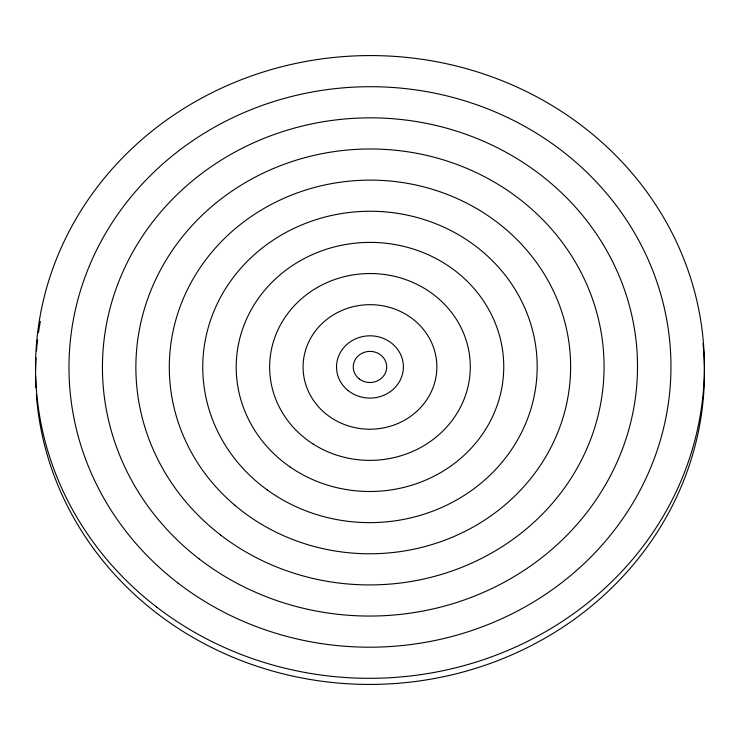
<?xml version="1.0" encoding="UTF-8"?>
<svg xmlns="http://www.w3.org/2000/svg" width="740" height="740" viewBox="0 0 740 740"><rect width="100%" height="100%" fill="white"/><g stroke="black" fill="none" stroke-linecap="round" stroke-linejoin="round"><path stroke-width="1.11" d="M703 343.508A334.434 311.374 -0.6 0 1 397.001 683.371A334.434 311.374 -0.6 0 1 36.371 394.651M35.955 387.797A334.434 311.374 -0.6 0 1 35.613 376.299M35.631 369.38A334.434 311.374 -0.6 0 1 36.029 357.846M36.482 350.936A334.434 311.374 -0.6 0 1 37.611 339.466M38.498 332.639A334.434 311.374 -0.6 0 1 40.33 321.364M359.298 378.954A16.724 15.568 -0.6 0 0 386.456 369.538A16.724 15.568 -0.6 0 0 364.154 352.36A16.724 15.568 -0.6 0 0 359.298 378.954M332.584 418.637A66.887 62.271 -0.6 0 0 436.693 371.184A66.887 62.271 -0.6 0 0 340.631 311.022A66.887 62.271 -0.6 0 0 332.584 418.637M348.096 390.535A33.439 31.135 -0.6 0 0 402.81 372.766A33.439 31.135 -0.6 0 0 359.002 337.551A33.439 31.135 -0.6 0 0 348.096 390.535M312.928 443.88A100.326 93.416 -0.6 0 0 469.965 374.385A100.326 93.416 -0.6 0 0 327.015 282.588A100.326 93.416 -0.6 0 0 312.928 443.88M234.876 505.281A200.66 186.822 -0.6 0 0 566.008 406.528A200.66 186.822 -0.6 0 0 309.015 189.033A200.66 186.822 -0.6 0 0 234.876 505.281M267.26 489.945A167.212 155.687 -0.6 0 0 535.594 388.111A167.212 155.687 -0.6 0 0 307.054 222.786A167.212 155.687 -0.6 0 0 267.26 489.945M289.904 466.838A133.774 124.551 -0.6 0 0 502.812 381.433A133.774 124.551 -0.6 0 0 317.192 252.571A133.774 124.551 -0.6 0 0 289.904 466.838M220.613 535.002A234.099 217.967 -0.6 0 0 600.76 403.134A234.099 217.967 -0.6 0 0 288.526 162.717A234.099 217.967 -0.6 0 0 220.613 535.002M199.282 559.005A267.547 249.103 -0.6 0 0 633.736 408.304A267.547 249.103 -0.6 0 0 276.889 133.542A267.547 249.103 -0.6 0 0 199.282 559.005M177.942 583.018A300.986 280.238 -0.6 0 0 666.703 413.475A300.986 280.238 -0.6 0 0 265.253 104.358A300.986 280.238 -0.6 0 0 177.942 583.018M156.612 607.022A334.434 311.374 -0.6 0 0 699.67 418.637A334.434 311.374 -0.6 0 0 253.626 75.184A334.434 311.374 -0.6 0 0 156.612 607.022"/></g></svg>
